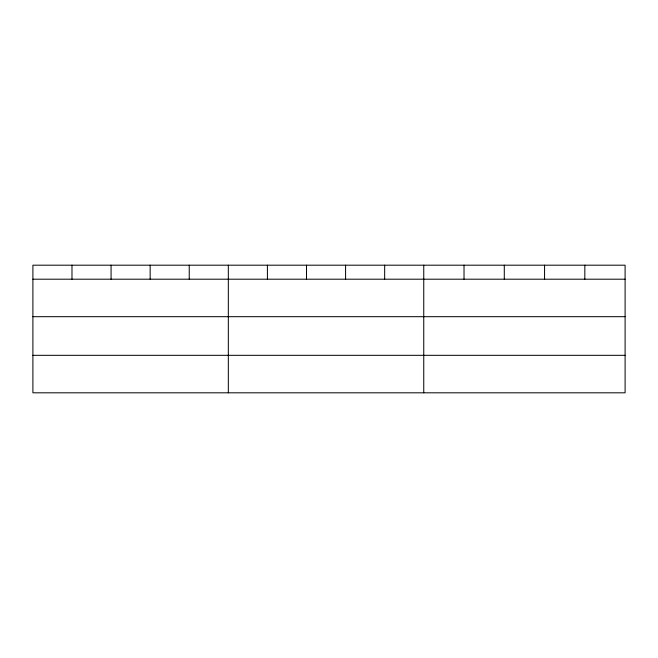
<?xml version="1.0" encoding="UTF-8"?>
<svg xmlns="http://www.w3.org/2000/svg" width="658" height="658" viewBox="0 0 658 658"><rect width="100%" height="100%" fill="white"/><g stroke="black" fill="none" stroke-linecap="round" stroke-linejoin="round"><path stroke-width="0.99" d="M625.1 316.687L625.1 265.19L32.9 265.19L32.9 392.81L625.1 392.81L625.1 316.687L32.9 316.687M32.9 279.198L625.1 279.198M32.9 355.32L625.1 355.32M584.83 265.19L584.83 279.198M544.561 265.19L544.561 279.198M504.291 265.19L504.291 279.198M464.022 265.19L464.022 279.198M423.752 265.19L423.752 392.81M384.667 265.19L384.667 279.198M345.582 265.19L345.582 279.198M306.496 265.19L306.496 279.198M267.411 265.19L267.411 279.198M228.326 265.19L228.326 392.81M189.241 265.19L189.241 279.198M150.156 265.19L150.156 279.198M111.07 265.19L111.07 279.198M71.985 265.19L71.985 279.198"/></g></svg>
